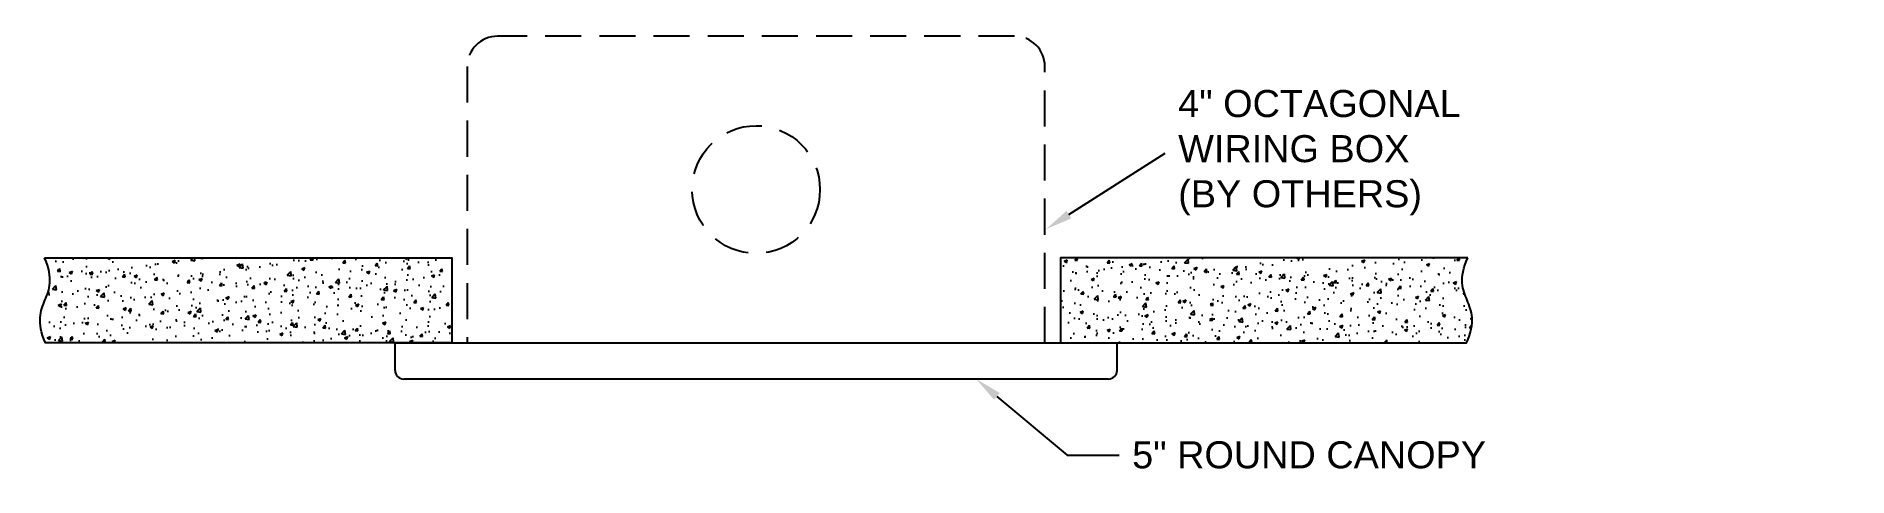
# Model space of a CAD drawing. Header units: inches. Extents: x -5 to 7.6, y -0.7 to 2.4.
import ezdxf
from ezdxf import colors
from ezdxf.entities.mleader import LeaderData, LeaderLine
from ezdxf.math import Vec2, Vec3

# ---------------------------------------------------------------- set-up
doc = ezdxf.new("R2010")
doc.units = ezdxf.units.IN
doc.header["$LTSCALE"] = 0.5
doc.header["$MEASUREMENT"] = 0
doc.linetypes.add('DASHED', pattern=[0.75, 0.5, -0.25])
doc.layers.add('Ceiling', color=42, linetype='CONTINUOUS')
doc.layers.add('Mounting', color=4, linetype='CONTINUOUS')
doc.layers.add('CUST DWG', color=60, linetype='CONTINUOUS', lineweight=20)
doc.styles.add('LSAD_Standard', font='arial.ttf')
pattern_1 = [(49.99999999999999, (0, -7.539608851263438), (0.2241438070627355, -0.01961004218206097), [0.0234375, -0.2578125]), (355, (0, -7.539608851263438), (-0.0433597917540625, 0.2350600417812537), [0.01875, -0.20625]), (100.45144446, (0.01867865031249494, -7.541243021263426), (0.1807840146022225, 0.2154499971776967), [0.01991880999999998, -0.2191069099999999]), (46.18420000000001, (0, -7.477108851263438), (0.3335129158348664, -0.05172477524783642), [0.03515625, -0.38671875]), (96.63563549, (0.02779273281248607, -7.481419259700942), (0.2920818580231964, 0.304412062742047), [0.029878231875, -0.3286605499999999]), (351.1841639899999, (0, -7.477108851263438), (0.2920818578296166, 0.3044120625843719), [0.028125, -0.3093750003125]), (21, (0.03125, -7.492733851263438), (0.1865334537870193, -0.1258184033329184), [0.0234375, -0.2578125]), (326.0000000000001, (0.03125, -7.492733851263438), (0.07603604122549429, 0.2266093890771416), [0.01875, -0.20625]), (71.45144474, (0.04679445437500362, -7.503218718138442), (0.262569492728116, 0.1007909852519856), [0.019918809375, -0.21910691]), (37.50000000000001, (0, -7.539608851263438), (0.003799954786653334, 0.1040293293222848), [0, -0.20375, 0, -0.209375, 0, -0.20703125]), (7.499999999999999, (0, -7.539608851263438), (0.08220923045067144, 0.1232536599632376), [0, -0.119375, 0, -0.1990625, 0, -0.07890625]), (327.5, (-0.06968749999998636, -7.539608851263438), (0.1668195113038778, -0.007048397416993674), [0, -0.078125, 0, -0.24375, 0, -0.3234375]), (317.5, (-0.1009374999999864, -7.539608851263438), (0.1822456779194957, 0.03128280697884929), [0, -0.1015625, 0, -0.161875, 0, -0.2296875])]

msp = doc.modelspace()

# ---------------------------------------------------------------- hatches: boundary and pattern name
at = {"layer": 'Ceiling', "ltscale": 0.5, "transparency": 16777216}
h = msp.add_hatch(dxfattribs=at)
h.set_pattern_fill('AR-CONC', color=256, scale=0.03125)
h.set_pattern_definition(pattern_1)
edge = h.paths.add_edge_path()
edge.add_spline(control_points=[(-4.927146585282571, 0.8405511811024553), (-4.862827084308719, 0.6929133858268415), (-4.923507583334867, 0.5452755905512277), (-4.984188082361015, 0.3976377952756138), (-4.919868581387163, 0.25)], knot_values=[0, 0, 0, 0, 1, 2, 2, 2, 2], weights=[1, 1, 1, 1, 1], degree=3, periodic=0)
edge.add_spline(control_points=[(-4.919868581387163, 0.25), (-3.982271496338399, 0.25), (-3.044674411289634, 0.25), (-2.107077326240869, 0.25)], knot_values=[2, 2, 2, 2, 3, 3, 3, 3], weights=[1, 1, 1, 1], degree=3, periodic=0)
edge.add_spline(control_points=[(-2.107077326240869, 0.25), (-2.107077326240869, 0.4468503937008279), (-2.107077326240869, 0.6437007874016274), (-2.107077326240869, 0.8405511811024553)], knot_values=[3, 3, 3, 3, 4, 4, 4, 4], weights=[1, 1, 1, 1], degree=3, periodic=0)
edge.add_spline(control_points=[(-2.107077326240869, 0.8405511811024553), (-3.047100412588122, 0.8405511811024553), (-3.987123498935318, 0.8405511811024553), (-4.927146585282571, 0.8405511811024553)], knot_values=[4, 4, 4, 4, 5, 5, 5, 5], weights=[1, 1, 1, 1], degree=3, periodic=0)
h = msp.add_hatch(dxfattribs=at)
h.set_pattern_fill('AR-CONC', color=256, scale=0.03125)
h.set_pattern_definition(pattern_1)
edge = h.paths.add_edge_path()
edge.add_spline(control_points=[(4.92714658528439, 0.8405511811024553), (3.987123498937137, 0.8405511811024553), (3.047100412589941, 0.8405511811024553), (2.107077326242688, 0.8405511811024553)], knot_values=[4, 4, 4, 4, 5, 5, 5, 5], weights=[1, 1, 1, 1], degree=3, periodic=0)
edge.add_spline(control_points=[(2.107077326242688, 0.8405511811024553), (2.107077326242688, 0.6437007874016274), (2.107077326242688, 0.4468503937008279), (2.107077326242688, 0.25)], knot_values=[3, 3, 3, 3, 4, 4, 4, 4], weights=[1, 1, 1, 1], degree=3, periodic=0)
edge.add_spline(control_points=[(2.107077326242688, 0.25), (3.044674411291453, 0.25), (3.982271496340218, 0.25), (4.919868581388982, 0.25)], knot_values=[2, 2, 2, 2, 3, 3, 3, 3], weights=[1, 1, 1, 1], degree=3, periodic=0)
edge.add_spline(control_points=[(4.919868581388982, 0.25), (4.984188082362834, 0.3976377952756138), (4.923507583336686, 0.5452755905512277), (4.862827084310538, 0.6929133858268415), (4.92714658528439, 0.8405511811024553)], knot_values=[0, 0, 0, 0, 1, 2, 2, 2, 2], weights=[1, 1, 1, 1, 1], degree=3, periodic=0)

# ---------------------------------------------------------------- linework, layer by layer
for points in [[(-4.927146585282571, 0.8405511811024553), (-4.862827084308719, 0.6929133858268415), (-4.923507583334867, 0.5452755905512277), (-4.984188082361015, 0.3976377952756138), (-4.919868581387163, 0.25), (-3.982271496338399, 0.25), (-3.044674411289634, 0.25), (-2.107077326240869, 0.25), (-2.107077326240869, 0.4468503937008279), (-2.107077326240869, 0.6437007874016274), (-2.107077326240869, 0.8405511811024553), (-3.047100412588122, 0.8405511811024553), (-3.987123498935318, 0.8405511811024553), (-4.927146585282571, 0.8405511811024553)], [(4.92714658528439, 0.8405511811024553), (4.862827084310538, 0.6929133858268415), (4.923507583336686, 0.5452755905512277), (4.984188082362834, 0.3976377952756138), (4.919868581388982, 0.25), (3.982271496340218, 0.25), (3.044674411291453, 0.25), (2.107077326242688, 0.25), (2.107077326242688, 0.4468503937008279), (2.107077326242688, 0.6437007874016274), (2.107077326242688, 0.8405511811024553), (3.047100412589941, 0.8405511811024553), (3.987123498937137, 0.8405511811024553), (4.92714658528439, 0.8405511811024553)]]:
    msp.add_open_spline(points, degree=3, knots=[0, 0, 0, 0, 1, 2, 2, 2, 3, 3, 3, 4, 4, 4, 5, 5, 5, 5], dxfattribs=at)
at = {"layer": 'Mounting', "transparency": 16777216}
for p, q in [((-2.499999999999091, 0.06000000000000227), (-2.499999999999091, 0.25)), ((2.500000000000909, 0.05908924859727449), (2.500000000000909, 0.25)), ((2.440000000000907, 0), (-2.439999999999088, 0))]:
    msp.add_line(p, q, dxfattribs=at)
at = {"layer": 'Mounting', "ltscale": 0.5, "transparency": 16777216}
msp.add_line((-2.499999999999091, 0.25), (2.500000000000909, 0.25), dxfattribs=at)
at = {"layer": 'Mounting', "linetype": 'DASHED', "transparency": 16777216}
msp.add_lwpolyline([(2.000000000000909, 0.25), (2.000000000000853, 2.164999999999964, 0.4142135623730284), (1.790000000000873, 2.375), (-1.789999999999281, 2.374999999999972, 0.414213562373095), (-1.999999999999261, 2.164999999999964), (-1.999999999999091, 0.25)], format="xyb", close=True, dxfattribs=at)
msp.add_circle((9.094947017729282e-13, 1.3125), 0.4424999999999998, dxfattribs=at)
at = {"layer": 'Mounting', "ltscale": 0.5, "transparency": 16777216}
for centre, start, end in [((-2.439999999999088, 0.06000000000000227), 180, 270), ((2.440000000000907, 0.06000000000000227), 270, 0)]:
    msp.add_arc(centre, 0.06, start, end, dxfattribs=at)

# ---------------------------------------------------------------- leaders
at = {"layer": 'CUST DWG', "ltscale": 0.5, "transparency": 16777216}
ml = msp.add_multileader_mtext('Standard', dxfattribs=at)
ml.set_content('4" OCTAGONAL WIRING BOX\\P(BY OTHERS)', color=256, style='LSAD_Standard')
ml.set_leader_properties()
ml.build(insert=Vec2(0, 0))
ml.multileader.update_dxf_attribs({"has_dogleg": 0, "text_left_attachment_type": 2, "dogleg_length": 0.36, "arrow_head_size": 0.1875})
ctx = ml.context
ctx.base_point, ctx.char_height, ctx.arrow_head_size, ctx.landing_gap_size, ctx.plane_origin = Vec3(2.832722034989545, 1.563556455864131), 0.1875, 0.1875, 0.09, Vec3(2.267896120811258, 1.362499457334309)
ctx.left_attachment = 2
notes = []
notes.append((ctx, [(0, (1, 1, 0), (2.472722034989545, 1.563556455864131), (1, 0), 0.36, [(0, [(2.007874015748712, 1.037921241340541)], 0, [])])]))
ctx.mtext.insert, ctx.mtext.width, ctx.mtext.defined_height, ctx.mtext.flow_direction = Vec3(2.922722034989544, 2.002356762821838), 2.103816209312914, 0.8540960185022739, 5
ml = msp.add_multileader_mtext('Standard', dxfattribs=at)
ml.set_content('5" ROUND CANOPY', color=256, style='LSAD_Standard')
ml.set_leader_properties()
ml.build(insert=Vec2(0, 0))
ml.multileader.update_dxf_attribs({"text_left_attachment_type": 2, "dogleg_length": 0.36, "arrow_head_size": 0.1875})
ctx = ml.context
ctx.base_point, ctx.char_height, ctx.arrow_head_size, ctx.landing_gap_size, ctx.plane_origin = Vec3(2.513960261554971, -0.5284352864193238), 0.1875, 0.1875, 0.09, Vec3(1.949134347376685, -0.7294922849491741)
ctx.left_attachment = 2
notes.append((ctx, [(0, (1, 1, 0), (2.153960261554971, -0.5284352864193238), (1, 0), 0.36, [(0, [(1.524149945767761, 0)], 0, [])])]))
ctx.mtext.insert, ctx.mtext.width, ctx.mtext.defined_height, ctx.mtext.flow_direction = Vec3(2.603960261554971, -0.4314238607713019), 4.954911286591074, 0.8540960185022739, 5
for ctx, leaders in notes:
    for number, flags, end, landing, length, lines in leaders:
        leader = LeaderData()
        leader.index, (leader.has_last_leader_line, leader.has_dogleg_vector, leader.attachment_direction) = number, flags
        leader.last_leader_point, leader.dogleg_vector, leader.dogleg_length = Vec3(end), Vec3(landing), length
        for number, points, colour, breaks in lines:
            line = LeaderLine()
            line.index, line.vertices, line.color, line.breaks = number, Vec3.list(points), colors.encode_raw_color(colour), breaks
            leader.lines.append(line)
        ctx.leaders.append(leader)

doc.saveas('drawing.dxf')
